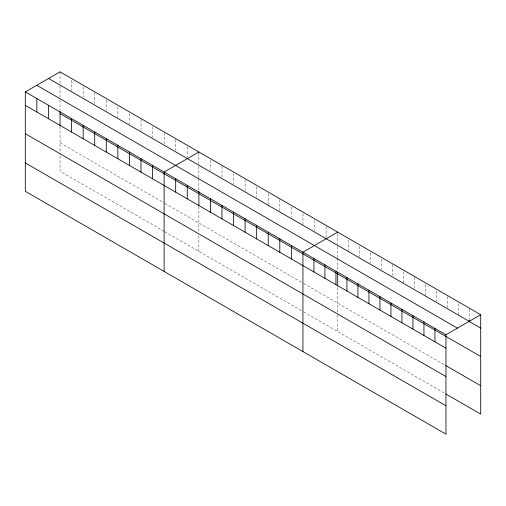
<?xml version="1.0" encoding="UTF-8"?>
<svg xmlns="http://www.w3.org/2000/svg" width="506" height="506" viewBox="0 0 506 506"><rect width="100%" height="100%" fill="white"/><g stroke="black" fill="none" stroke-linecap="round" stroke-linejoin="round"><path stroke-width="0.38" stroke-dasharray="2.53 1.9" d="M60.043 142.863L164.159 202.969M164.836 203.361L302.974 283.113M303.657 283.505L445.109 365.174M164.159 231.337L60.043 171.23L60.043 153.103M164.836 231.735L302.974 311.487M303.657 311.879L445.109 393.541M469.701 309.147L469.701 319.406M458.695 303.581L458.695 314.631M447.696 296.44L447.696 307.49M436.691 290.88L436.691 301.14M425.691 284.53L425.691 295.574M414.692 277.389L414.692 288.433M403.687 271.823L403.687 282.873M392.688 264.682L392.688 275.732M381.682 259.123L381.682 269.382M370.683 252.766L370.683 263.025M359.684 246.416L359.684 256.675M348.678 240.065L348.678 250.325M337.679 233.715L337.679 243.974M337.679 246.34L337.679 257.371M337.679 258.161L337.679 270.767M337.679 287.414L337.679 312.607M337.679 314.972L337.679 331.519M326.111 226.245L326.111 237.295M314.542 220.357L314.542 230.616M302.974 213.677L302.974 224.727M291.405 206.998L291.405 217.257M279.837 199.528L279.837 210.578M268.269 193.64L268.269 204.69M256.7 186.961L256.7 197.22M245.132 179.497L245.132 190.541M233.563 173.602L233.563 183.861M221.995 166.139L221.995 177.182M210.433 160.25L210.433 170.503M198.864 152.78L198.864 164.614M198.864 166.196L198.864 178.017M198.864 178.801L198.864 190.623M198.864 206.518L198.864 232.463M198.864 235.613L198.864 251.374M187.296 146.892L187.296 157.151M175.727 139.422L175.727 150.472M164.159 132.743L164.159 143.793M152.591 126.854L152.591 137.113M141.022 119.384L141.022 130.434M129.454 113.496L129.454 123.755M117.885 106.817L117.885 117.866M106.317 100.137L106.317 110.397M94.748 92.674L94.748 103.717M83.18 86.779L83.18 97.038M71.612 80.1L71.612 90.359M60.043 71.846L60.043 83.68M60.043 86.052L60.043 97.082M60.043 100.232L60.043 110.479M60.043 126.373L60.043 152.319"/><path stroke-width="0.76" d="M25.3 91.909L445.957 334.77L445.957 434.154L25.3 191.293L25.3 91.909L60.043 71.846L480.7 314.707L480.7 414.091L445.754 393.915M198.864 151.99L164.115 172.053L164.115 271.437M337.679 232.134L302.93 252.197L302.93 351.581M445.957 334.77L480.7 314.707M48.582 78.468L469.233 321.329M480.7 328.122L469.701 321.772L469.701 320.19M36.767 85.286L457.418 328.147M60.043 113.629L480.7 356.496M25.3 105.324L445.957 348.185M445.754 365.547L480.7 385.724M25.3 133.692L445.957 376.553M25.3 162.919L445.957 405.787M434.951 328.419L434.951 341.835M423.952 322.063L423.952 335.478M412.947 315.712L412.947 329.128M401.947 309.362L401.947 322.777M390.948 303.012L390.948 316.427M379.943 296.655L379.943 310.07M368.944 290.305L368.944 303.72M357.938 283.955L357.938 297.37M346.939 277.604L346.939 291.02M337.679 272.342L337.679 285.915M335.94 271.248L335.94 284.663M324.934 264.897L324.934 278.313M313.935 258.547L313.935 271.962M291.361 245.518L291.361 258.933M279.799 238.838L279.799 252.254M268.231 232.159L268.231 245.574M256.662 225.48L256.662 238.895M245.094 218.801L245.094 232.216M233.525 212.122L233.525 225.537M221.957 205.442L221.957 218.858M210.388 198.763L210.388 212.178M198.864 191.413L198.864 205.765M187.252 185.411L187.252 198.826M175.683 178.732L175.683 192.147M152.546 165.373L152.546 178.789M140.978 158.694L140.978 172.11M129.409 152.015L129.409 165.43M117.841 145.336L117.841 158.751M106.279 138.657L106.279 152.072M94.711 131.977L94.711 145.393M83.142 125.298L83.142 138.714M71.574 118.619L71.574 132.034M60.043 111.269L60.043 125.621M48.437 105.261L48.437 118.676M36.868 98.588L36.868 111.997"/></g></svg>
